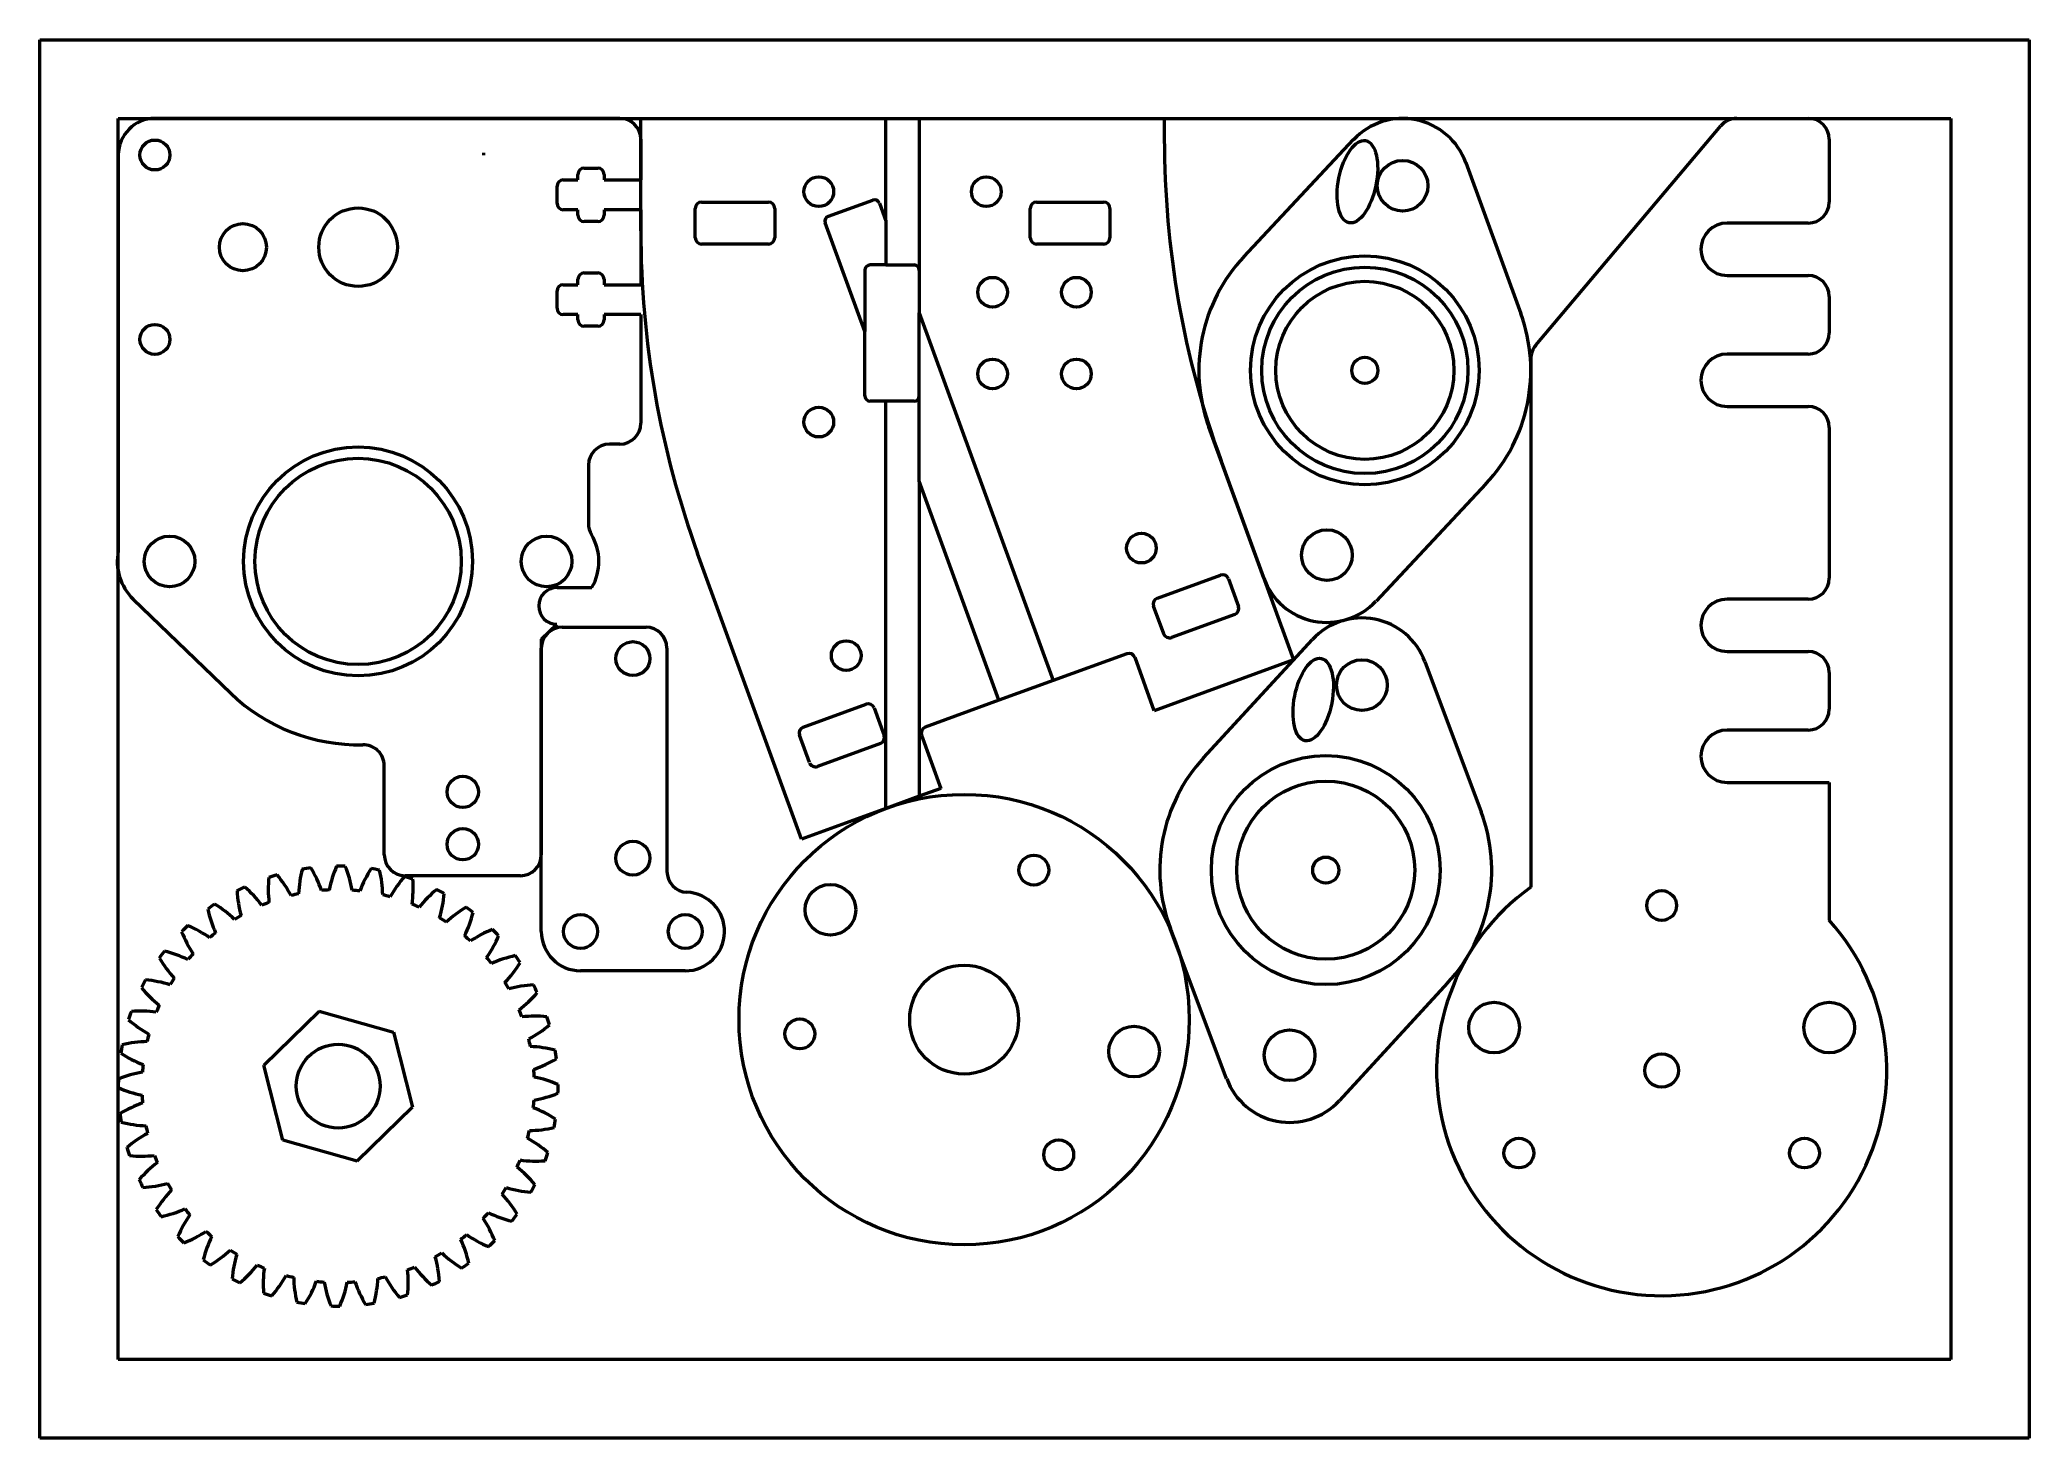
# Model space of a CAD drawing. Header units: millimetres. Extents: x 30 to 220, y 144 to 278.
import ezdxf

# ---------------------------------------------------------------- set-up
doc = ezdxf.new("R2010")
doc.units = ezdxf.units.MM
doc.layers.add('Visible (ISO)', color=7, linetype='Continuous', lineweight=50)

msp = doc.modelspace()

# ---------------------------------------------------------------- linework, layer by layer
at = {"layer": 'Visible (ISO)'}
for p, q in [((29.71, 144.26), (29.71, 277.76)), ((29.71, 277.76), (219.71, 277.76)), ((219.71, 277.76), (219.71, 144.26)), ((37.21, 151.76), (37.21, 270.26)), ((37.21, 270.26), (212.21, 270.26)), ((85.11, 270.26), (40.71, 270.26)), ((87.11, 270.26), (110.51, 270.26)), ((87.11, 259.51), (87.11, 270.26)), ((110.51, 260.48), (110.51, 270.26)), ((113.71, 270.26), (113.71, 251.69)), ((113.71, 270.26), (137.11, 270.26)), ((137.11, 270.26), (137.11, 268.33)), ((191.79, 270.26), (198.61, 270.26)), ((212.21, 270.26), (212.21, 151.76)), ((87.11, 268.26), (87.11, 264.38)), ((144.69, 257.04), (155.18, 268.23)), ((172.58, 248.59), (190.26, 269.55)), ((200.61, 268.26), (200.61, 262.26)), ((37.21, 266.76), (37.21, 228.95)), ((72.11, 266.76), (72.11, 266.96)), ((72.11, 266.96), (72.11, 266.96)), ((165.91, 266.03), (171.15, 251.62)), ((79.71, 264.38), (81.11, 264.38)), ((81.11, 264.38), (81.11, 264.91)), ((81.71, 265.51), (83.01, 265.51)), ((83.61, 264.91), (83.61, 264.38)), ((83.61, 264.38), (87.11, 264.38)), ((79.11, 262.13), (79.11, 263.78)), ((92.91, 262.26), (99.31, 262.26)), ((105.03, 260.91), (109.26, 262.45)), ((124.91, 262.26), (131.31, 262.26)), ((81.11, 261.53), (79.71, 261.53)), ((81.11, 261.01), (81.11, 261.53)), ((83.01, 260.41), (81.71, 260.41)), ((87.11, 261.53), (83.61, 261.53)), ((83.61, 261.53), (83.61, 261.01)), ((87.11, 261.53), (87.11, 254.38)), ((92.31, 258.86), (92.31, 261.66)), ((99.91, 261.66), (99.91, 258.86)), ((109.9, 262.16), (110.51, 260.48)), ((110.51, 260.48), (110.51, 256.26)), ((124.31, 258.86), (124.31, 261.66)), ((131.91, 261.66), (131.91, 258.86)), ((108.51, 249.9), (104.73, 260.27)), ((198.61, 260.26), (190.86, 260.26)), ((99.31, 258.26), (92.91, 258.26)), ((131.31, 258.26), (124.91, 258.26)), ((81.11, 254.38), (81.11, 254.91)), ((81.71, 255.51), (83.01, 255.51)), ((83.61, 254.91), (83.61, 254.38)), ((108.51, 255.76), (108.51, 249.9)), ((110.51, 256.26), (109.01, 256.26)), ((110.51, 256.26), (113.21, 256.26)), ((190.86, 255.26), (198.61, 255.26)), ((79.11, 252.13), (79.11, 253.78)), ((79.71, 254.38), (81.11, 254.38)), ((83.61, 254.38), (87.11, 254.38)), ((200.61, 253.26), (200.61, 249.76)), ((81.11, 251.53), (79.71, 251.53)), ((81.11, 251.01), (81.11, 251.53)), ((87.11, 251.53), (83.61, 251.53)), ((83.61, 251.53), (83.61, 251.01)), ((87.11, 251.53), (87.11, 241.15)), ((113.71, 235.61), (113.71, 251.69)), ((113.71, 251.69), (126.49, 216.58)), ((83.01, 250.41), (81.71, 250.41)), ((108.51, 243.76), (108.51, 249.9)), ((172.11, 247.3), (172.11, 196.85)), ((198.61, 247.76), (190.86, 247.76)), ((110.51, 243.26), (109.01, 243.26)), ((113.21, 243.26), (110.51, 243.26)), ((110.51, 204.38), (110.51, 243.26)), ((190.86, 242.76), (198.61, 242.76)), ((146.61, 226.37), (141.36, 240.78)), ((200.61, 240.76), (200.61, 226.36)), ((85.11, 239.15), (84.11, 239.15)), ((142.54, 237.54), (149.45, 218.55)), ((82.11, 237.15), (82.11, 231.56)), ((121.32, 214.7), (113.71, 235.61)), ((113.71, 235.61), (113.71, 205.54)), ((167.82, 235.36), (157.33, 224.17)), ((102.47, 201.45), (92.54, 228.73)), ((136.45, 224.46), (142.46, 226.65)), ((143.23, 226.29), (144.19, 223.66)), ((38.64, 224.36), (47.96, 215.37)), ((79.11, 225.46), (82.44, 225.46)), ((198.61, 224.36), (190.86, 224.36)), ((137.05, 221.06), (136.09, 223.69)), ((143.83, 222.89), (137.81, 220.7)), ((77.61, 220.53), (79.09, 221.96)), ((77.61, 220.53), (77.61, 199.96)), ((79.61, 221.68), (87.61, 221.68)), ((140.86, 209.22), (151.25, 220.51)), ((77.61, 192.63), (77.61, 219.68)), ((89.61, 219.68), (89.61, 198.37)), ((133.54, 219.15), (126.49, 216.58)), ((136.15, 213.71), (134.31, 218.79)), ((149.45, 218.55), (136.15, 213.71)), ((190.86, 219.36), (198.61, 219.36)), ((161.99, 218.41), (167.37, 204.05)), ((200.61, 217.36), (200.61, 213.86)), ((126.49, 216.58), (121.32, 214.7)), ((102.62, 212.15), (108.63, 214.34)), ((109.4, 213.98), (110.36, 211.35)), ((121.32, 214.7), (114.28, 212.13)), ((103.22, 208.75), (102.26, 211.38)), ((113.92, 211.36), (115.76, 206.29)), ((198.61, 211.86), (190.86, 211.86)), ((110, 210.58), (103.99, 208.39)), ((62.61, 199.96), (62.61, 208.46)), ((113.71, 205.54), (110.51, 204.38)), ((115.76, 206.29), (113.71, 205.54)), ((190.86, 206.86), (200.61, 206.86)), ((200.61, 206.86), (200.61, 193.72)), ((110.51, 204.38), (102.47, 201.45)), ((75.61, 197.96), (64.61, 197.96)), ((143.06, 178.57), (137.68, 192.93)), ((91.36, 188.88), (81.36, 188.88)), ((164.19, 187.75), (153.81, 176.47)), ((51.1, 179.87), (56.39, 185.03)), ((56.39, 185.03), (63.5, 183.03)), ((63.5, 183.03), (65.32, 175.86)), ((52.92, 172.71), (51.1, 179.87)), ((65.32, 175.86), (60.03, 170.7)), ((60.03, 170.7), (52.92, 172.71)), ((212.21, 151.76), (37.21, 151.76)), ((219.71, 144.26), (29.71, 144.26))]:
    msp.add_line(p, q, dxfattribs=at)
for centre, radius in [((40.71, 266.76), 1.43), ((159.87, 263.83), 2.42), ((104.11, 263.26), 1.42), ((120.11, 263.26), 1.42), ((60.11, 257.96), 3.75), ((49.11, 257.96), 2.25), ((156.26, 246.2), 10.92), ((120.71, 253.66), 1.42), ((128.71, 253.66), 1.42), ((156.26, 246.2), 9.85), ((156.26, 246.2), 8.5), ((40.71, 249.16), 1.43), ((120.71, 245.86), 1.42), ((128.71, 245.86), 1.42), ((156.26, 246.2), 1.25), ((104.11, 241.26), 1.42), ((60.11, 227.96), 10.93), ((60.11, 227.96), 9.85), ((42.11, 227.96), 2.42), ((78.11, 227.96), 2.42), ((134.92, 229.23), 1.42), ((152.64, 228.56), 2.42), ((86.36, 218.68), 1.62), ((106.73, 218.97), 1.42), ((155.98, 216.15), 2.42), ((152.53, 198.49), 10.93), ((70.11, 205.96), 1.5), ((117.99, 184.22), 21.5), ((152.53, 198.49), 8.5), ((70.11, 200.96), 1.5), ((86.36, 199.63), 1.62), ((124.65, 198.49), 1.43), ((152.53, 198.49), 1.25), ((105.22, 194.7), 2.42), ((184.61, 195.11), 1.42), ((81.36, 192.63), 1.62), ((91.36, 192.63), 1.62), ((117.99, 184.22), 5.2), ((168.61, 183.46), 2.42), ((200.61, 183.46), 2.42), ((102.3, 182.85), 1.43), ((134.22, 181.17), 2.42), ((149.08, 180.82), 2.42), ((58.21, 177.87), 4), ((184.61, 179.36), 1.6), ((170.97, 171.48), 1.42), ((198.25, 171.48), 1.42), ((127.02, 171.31), 1.43)]:
    msp.add_circle(centre, radius, dxfattribs=at)
for centre, radius, start, end in [((40.71, 266.76), 3.5, 90, 180), ((85.11, 268.26), 2, 0, 90), ((159.87, 263.83), 6.42, 20, 136.8504), ((191.79, 268.26), 2, 90, 139.8535), ((198.61, 268.26), 2, 0, 90), ((227.11, 268.33), 90, 180, 200), ((68.61, 266.76), 3.5, 0, 3.2758), ((79.71, 263.78), 0.6, 90, 180), ((81.71, 264.91), 0.6, 90, 180), ((83.01, 264.91), 0.6, 0, 90), ((92.91, 261.66), 0.6, 90, 180), ((99.31, 261.66), 0.6, 0, 90), ((109.43, 261.98), 0.5, 20, 110), ((124.91, 261.66), 0.6, 90, 180), ((131.31, 261.66), 0.6, 0, 90), ((198.61, 262.26), 2, 270, 0), ((79.71, 262.13), 0.6, 180, 270), ((81.71, 261.01), 0.6, 180, 270), ((83.01, 261.01), 0.6, 270, 0), ((105.2, 260.45), 0.5, 110, 200), ((177.11, 259.51), 90, 180, 200), ((92.91, 258.86), 0.6, 180, 270), ((99.31, 258.86), 0.6, 270, 0), ((124.91, 258.86), 0.6, 180, 270), ((131.31, 258.86), 0.6, 270, 0), ((190.86, 257.76), 2.5, 90, 270), ((156.26, 246.2), 15.85, 136.8504, 200), ((81.71, 254.91), 0.6, 90, 180), ((83.01, 254.91), 0.6, 0, 90), ((109.01, 255.76), 0.5, 90, 180), ((113.21, 255.76), 0.5, 0, 90), ((198.61, 253.26), 2, 0, 90), ((79.71, 253.78), 0.6, 90, 180), ((79.71, 252.13), 0.6, 180, 270), ((81.71, 251.01), 0.6, 180, 270), ((83.01, 251.01), 0.6, 270, 0), ((156.26, 246.2), 15.85, 316.8504, 20), ((198.61, 249.76), 2, 270, 0), ((174.11, 247.3), 2, 139.8535, 180), ((190.86, 245.26), 2.5, 90, 270), ((109.01, 243.76), 0.5, 180, 270), ((113.21, 243.76), 0.5, 270, 0), ((198.61, 240.76), 2, 0, 90), ((85.11, 241.15), 2, 270, 0), ((84.11, 237.15), 2, 90, 180), ((84.11, 231.56), 2, 180, 211.0027), ((78.11, 227.96), 5, 330, 31.0027), ((42.11, 227.96), 5, 168.5217, 226.017), ((142.67, 226.09), 0.6, 20, 110), ((152.64, 228.56), 6.42, 200, 316.8504), ((198.61, 226.36), 2, 270, 0), ((79.11, 223.71), 1.75, 90, 269.4501), ((136.65, 223.9), 0.6, 110, 200), ((190.86, 221.86), 2.5, 90, 270), ((143.62, 223.45), 0.6, 290, 20), ((155.98, 216.15), 6.42, 20.5255, 137.376), ((79.61, 219.68), 2, 90, 180), ((87.61, 219.68), 2, 0, 90), ((137.61, 221.27), 0.6, 200, 290), ((133.74, 218.58), 0.6, 20, 110), ((198.61, 217.36), 2, 0, 90), ((60.11, 227.96), 17.5, 226.017, 271.4693), ((108.84, 213.77), 0.6, 20, 110), ((198.61, 213.86), 2, 270, 0), ((102.82, 211.58), 0.6, 110, 200), ((109.79, 211.14), 0.6, 290, 20), ((114.48, 211.57), 0.6, 110, 200), ((190.86, 209.36), 2.5, 90, 270), ((60.61, 208.46), 2, 0, 91.4693), ((152.53, 198.49), 15.85, 137.376, 200.5255), ((103.78, 208.95), 0.6, 200, 290), ((152.53, 198.49), 15.85, 317.376, 20.5255), ((64.61, 199.96), 2, 180, 270), ((75.61, 199.96), 2, 270, 0), ((62.69, 196.68), 11.16, 174.2687, 186.5157), ((58.21, 177.87), 21, 106.1503, 108.4003), ((43.86, 190.82), 11.16, 28.0349, 40.282), ((65.58, 195.75), 11.16, 165.2687, 177.5157), ((58.21, 177.87), 21, 97.1503, 99.4003), ((46.06, 192.91), 11.16, 19.0349, 31.282), ((68.28, 194.37), 11.16, 156.2687, 168.5157), ((58.21, 177.87), 21, 88.1503, 90.4003), ((48.56, 194.62), 11.16, 10.0349, 22.282), ((70.74, 192.6), 11.16, 147.2687, 159.5157), ((58.21, 177.87), 21, 79.1503, 81.4003), ((51.3, 195.93), 11.16, 1.0349, 13.282), ((72.89, 190.45), 11.16, 138.2687, 150.5157), ((58.21, 177.87), 21, 70.1503, 72.4003), ((54.21, 196.79), 11.16, 352.0349, 4.282), ((91.61, 198.37), 2, 180, 267.5081), ((58.21, 177.87), 21, 115.1503, 117.4003), ((59.69, 197.15), 11.16, 183.2687, 195.5157), ((42.01, 188.42), 11.16, 37.0349, 49.282), ((58.21, 177.87), 18.75, 101.6503, 103.9003), ((58.21, 177.87), 18.75, 92.6503, 94.9003), ((58.21, 177.87), 18.75, 83.6503, 85.9003), ((58.21, 177.87), 18.75, 74.6503, 76.9003), ((74.68, 188), 11.16, 129.2687, 141.5157), ((58.21, 177.87), 21, 61.1503, 63.4003), ((57.22, 197.18), 11.16, 343.0349, 355.282), ((91.36, 192.63), 3.75, 270, 87.5081), ((184.61, 179.36), 21.5, 125.5487, 41.9108), ((58.21, 177.87), 21, 124.1503, 126.4003), ((56.66, 197.14), 11.16, 192.2687, 204.5157), ((40.56, 185.75), 11.16, 46.0349, 58.282), ((58.21, 177.87), 18.75, 119.6503, 121.9003), ((58.21, 177.87), 18.75, 110.6503, 112.9003), ((58.21, 177.87), 18.75, 65.6503, 67.9003), ((58.21, 177.87), 18.75, 56.6503, 58.9003), ((76.06, 185.3), 11.16, 120.2687, 132.5157), ((60.25, 197.1), 11.16, 334.0349, 346.282), ((58.21, 177.87), 21, 52.1503, 54.4003), ((58.21, 177.87), 21, 133.1503, 135.4003), ((53.66, 196.66), 11.16, 201.2687, 213.5157), ((39.54, 182.89), 11.16, 55.0349, 67.282), ((58.21, 177.87), 18.75, 128.6503, 130.9003), ((58.21, 177.87), 18.75, 47.6503, 49.9003), ((77, 182.42), 11.16, 111.2687, 123.5157), ((63.24, 196.54), 11.16, 325.0349, 337.282), ((58.21, 177.87), 21, 43.1503, 45.4003), ((81.36, 192.63), 3.75, 180, 270), ((58.21, 177.87), 21, 142.1503, 144.4003), ((50.78, 195.72), 11.16, 210.2687, 222.5157), ((38.98, 179.91), 11.16, 64.0349, 76.282), ((58.21, 177.87), 18.75, 137.6503, 139.9003), ((58.21, 177.87), 18.75, 38.6503, 40.9003), ((77.49, 179.42), 11.16, 102.2687, 114.5157), ((58.21, 177.87), 21, 34.1503, 36.4003), ((58.21, 177.87), 18.75, 146.6503, 148.9003), ((66.1, 195.52), 11.16, 316.0349, 328.282), ((58.21, 177.87), 21, 151.1503, 153.4003), ((48.07, 194.33), 11.16, 219.2687, 231.5157), ((38.9, 176.88), 11.16, 73.0349, 85.282), ((58.21, 177.87), 18.75, 29.6503, 31.9003), ((77.49, 176.39), 11.16, 93.2687, 105.5157), ((68.76, 194.07), 11.16, 307.0349, 319.282), ((58.21, 177.87), 21, 25.1503, 27.4003), ((58.21, 177.87), 21, 160.1503, 162.4003), ((39.29, 173.87), 11.16, 82.0349, 94.282), ((58.21, 177.87), 18.75, 155.6503, 157.9003), ((58.21, 177.87), 18.75, 20.6503, 22.9003), ((77.02, 173.39), 11.16, 84.2687, 96.5157), ((58.21, 177.87), 21, 16.1503, 18.4003), ((45.62, 192.54), 11.16, 228.2687, 240.5157), ((58.21, 177.87), 18.75, 164.6503, 166.9003), ((71.17, 192.22), 11.16, 298.0349, 310.282), ((58.21, 177.87), 21, 169.1503, 171.4003), ((43.48, 190.39), 11.16, 237.2687, 249.5157), ((40.15, 170.96), 11.16, 91.0349, 103.282), ((58.21, 177.87), 18.75, 11.6503, 13.9003), ((76.09, 170.5), 11.16, 75.2687, 87.5157), ((58.21, 177.87), 21, 7.1503, 9.4003), ((41.45, 168.22), 11.16, 100.0349, 112.282), ((58.21, 177.87), 18.75, 173.6503, 175.9003), ((73.25, 190.02), 11.16, 289.0349, 301.282), ((58.21, 177.87), 18.75, 2.6503, 4.9003), ((74.72, 167.8), 11.16, 66.2687, 78.5157), ((58.21, 177.87), 21, 178.1503, 180.4003), ((41.7, 187.94), 11.16, 246.2687, 258.5157), ((58.21, 177.87), 18.75, 182.6503, 184.9003), ((74.97, 187.52), 11.16, 280.0349, 292.282), ((58.21, 177.87), 21, 358.1503, 0.4003), ((149.08, 180.82), 6.42, 200.5255, 317.376), ((43.17, 165.71), 11.16, 109.0349, 121.282), ((58.21, 177.87), 21, 187.1503, 189.4003), ((58.21, 177.87), 18.75, 353.6503, 355.9003), ((72.94, 165.34), 11.16, 57.2687, 69.5157), ((40.33, 185.23), 11.16, 255.2687, 267.5157), ((45.26, 163.51), 11.16, 118.0349, 130.282), ((58.21, 177.87), 18.75, 191.6503, 193.9003), ((58.21, 177.87), 18.75, 344.6503, 346.9003), ((70.8, 163.19), 11.16, 48.2687, 60.5157), ((76.27, 184.78), 11.16, 271.0349, 283.282), ((58.21, 177.87), 21, 349.1503, 351.4003), ((58.21, 177.87), 21, 196.1503, 198.4003), ((39.4, 182.34), 11.16, 264.2687, 276.5157), ((58.21, 177.87), 18.75, 200.6503, 202.9003), ((58.21, 177.87), 21, 340.1503, 342.4003), ((47.66, 161.66), 11.16, 127.0349, 139.282), ((58.21, 177.87), 18.75, 335.6503, 337.9003), ((68.35, 161.4), 11.16, 39.2687, 51.5157), ((77.13, 181.87), 11.16, 262.0349, 274.282), ((58.21, 177.87), 21, 205.1503, 207.4003), ((38.93, 179.34), 11.16, 273.2687, 285.5157), ((50.33, 160.21), 11.16, 136.0349, 148.282), ((58.21, 177.87), 18.75, 209.6503, 211.9003), ((58.21, 177.87), 18.75, 326.6503, 328.9003), ((65.65, 160.02), 11.16, 30.2687, 42.5157), ((77.52, 178.86), 11.16, 253.0349, 265.282), ((58.21, 177.87), 21, 331.1503, 333.4003), ((58.21, 177.87), 21, 214.1503, 216.4003), ((38.94, 176.31), 11.16, 282.2687, 294.5157), ((53.19, 159.19), 11.16, 145.0349, 157.282), ((58.21, 177.87), 18.75, 218.6503, 220.9003), ((58.21, 177.87), 18.75, 317.6503, 319.9003), ((77.44, 175.82), 11.16, 244.0349, 256.282), ((58.21, 177.87), 21, 322.1503, 324.4003), ((58.21, 177.87), 21, 223.1503, 225.4003), ((39.42, 173.31), 11.16, 291.2687, 303.5157), ((56.17, 158.64), 11.16, 154.0349, 166.282), ((58.21, 177.87), 18.75, 227.6503, 229.9003), ((58.21, 177.87), 18.75, 308.6503, 310.9003), ((76.88, 172.84), 11.16, 235.0349, 247.282), ((62.76, 159.07), 11.16, 21.2687, 33.5157), ((40.36, 170.43), 11.16, 300.2687, 312.5157), ((58.21, 177.87), 18.75, 236.6503, 238.9003), ((59.2, 158.55), 11.16, 163.0349, 175.282), ((58.21, 177.87), 18.75, 299.6503, 301.9003), ((56.73, 158.59), 11.16, 3.2687, 15.5157), ((75.87, 169.98), 11.16, 226.0349, 238.282), ((59.77, 158.59), 11.16, 12.2687, 24.5157), ((58.21, 177.87), 21, 313.1503, 315.4003), ((58.21, 177.87), 21, 232.1503, 234.4003), ((41.74, 167.73), 11.16, 309.2687, 321.5157), ((58.21, 177.87), 18.75, 245.6503, 247.9003), ((62.21, 158.95), 11.16, 172.0349, 184.282), ((43.53, 165.28), 11.16, 318.2687, 330.5157), ((58.21, 177.87), 18.75, 254.6503, 256.9003), ((65.12, 159.81), 11.16, 181.0349, 193.282), ((58.21, 177.87), 18.75, 281.6503, 283.9003), ((72.57, 164.91), 11.16, 208.0349, 220.282), ((58.21, 177.87), 18.75, 290.6503, 292.9003), ((53.74, 159.05), 11.16, 354.2687, 6.5157), ((74.42, 167.32), 11.16, 217.0349, 229.282), ((58.21, 177.87), 21, 304.1503, 306.4003), ((58.21, 177.87), 21, 241.1503, 243.4003), ((58.21, 177.87), 21, 250.1503, 252.4003), ((45.68, 163.14), 11.16, 327.2687, 339.5157), ((58.21, 177.87), 18.75, 263.6503, 265.9003), ((67.86, 161.11), 11.16, 190.0349, 202.282), ((48.14, 161.36), 11.16, 336.2687, 348.5157), ((58.21, 177.87), 18.75, 272.6503, 274.9003), ((70.36, 162.82), 11.16, 199.0349, 211.282), ((50.85, 159.99), 11.16, 345.2687, 357.5157), ((58.21, 177.87), 21, 286.1503, 288.4003), ((58.21, 177.87), 21, 295.1503, 297.4003), ((58.21, 177.87), 21, 259.1503, 261.4003), ((58.21, 177.87), 21, 268.1503, 270.4003), ((58.21, 177.87), 21, 277.1503, 279.4003)]:
    msp.add_arc(centre, radius, start, end, dxfattribs=at)
for centre, major_axis in [((155.55, 264.21), (0.8, 3.92)), ((151.33, 214.77), (0.77, 3.93))]:
    msp.add_ellipse(centre, major_axis=major_axis, ratio=0.45, dxfattribs=at)

doc.saveas('drawing.dxf')
